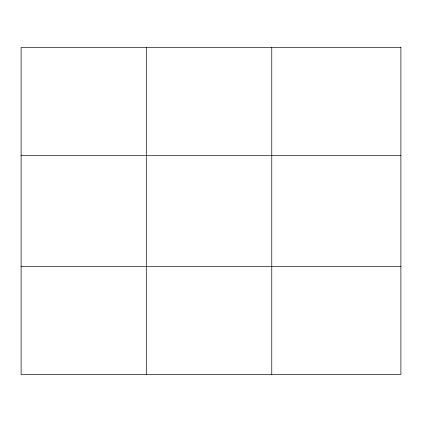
<?xml version="1.0" encoding="UTF-8"?>
<svg xmlns="http://www.w3.org/2000/svg" width="422" height="422" viewBox="0 0 422 422"><rect width="100%" height="100%" fill="white"/><g stroke="black" fill="none" stroke-linecap="round" stroke-linejoin="round"><path stroke-width="0.63" d="M146.434 47.48L146.434 374.52M271.768 47.48L271.768 374.52M21.1 155.401L400.9 155.401M21.1 266.598L400.9 266.598M400.9 47.48L400.9 374.52L21.1 374.52L21.1 47.48L400.9 47.48"/></g></svg>
